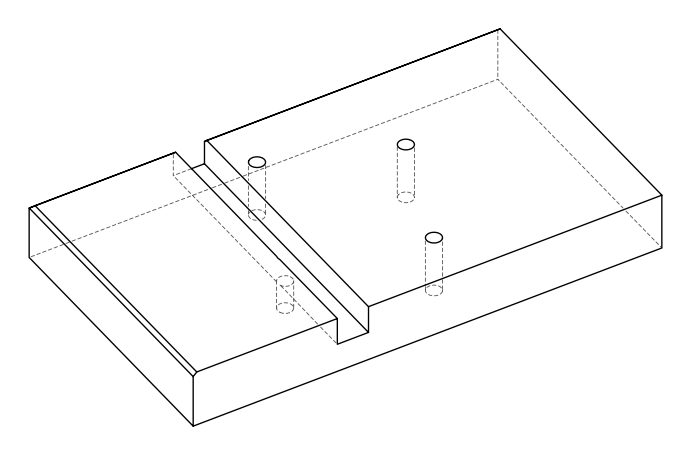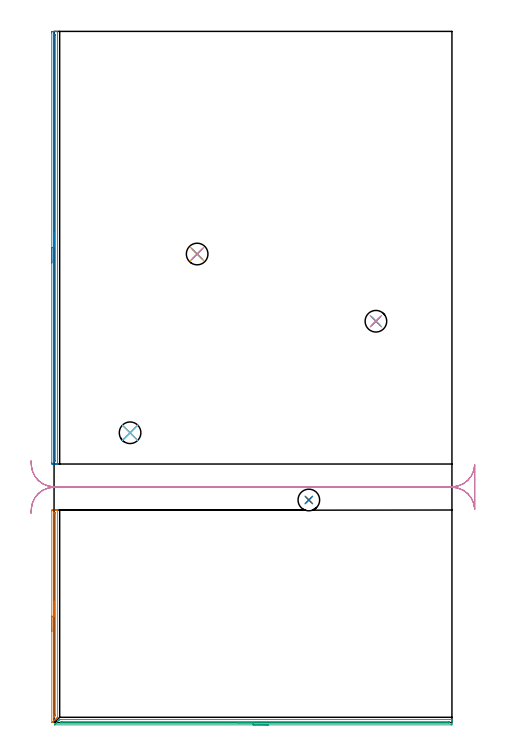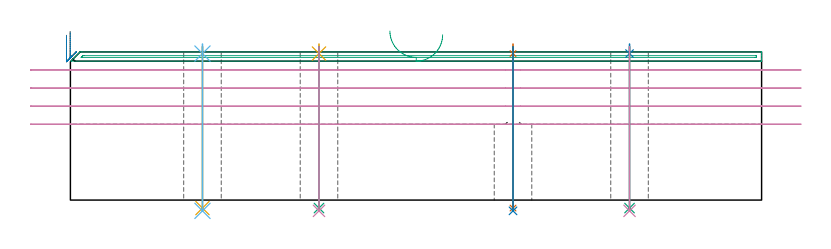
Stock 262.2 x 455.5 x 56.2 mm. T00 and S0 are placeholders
(PLAN: 16 operations, 10 tool changes, 18.8 min)
(1 AREA_MILL | FG_CHAMFER_SURFACE | UGT0205_001 | 2.37 min | 976 mm3)
(2 AREA_MILL_1 | FG_CHAMFER_SURFACE_1 | UGT0205_001 | 4.71 min | 1972 mm3)
(3 AREA_MILL_2 | FG_CHAMFER_SURFACE_2 | UGT0205_001 | 4.31 min | 1591 mm3)
(4 MILL_RECTANGULAR_SLOT | SLOT_RECTANGULAR | UGT0201_018 | Follow Part, ap 7.5, ae 75% | 5.27 min | 217696 mm3)
(5 SPOT_DRILL | STEP1HOLE | NXT0321_9005460120000 | 0.03 min | 9 mm3)
(6 SPOT_DRILL_1 | STEP1HOLE_1 | NXT0321_9005460120000 | 0.03 min | 16 mm3)
(7 SPOT_DRILL_2 | STEP1HOLE_2 | NXT0321_9005460120000 | 0.03 min | 0 mm3)
(8 SPOT_DRILL_3 | STEP1HOLE_3 | NXT0321_9005460120000 | 0.03 min | 1 mm3)
(9 DRILL_THROUGH_HOLE_INTO_CENTER | STEP1HOLE | NXT0301_055 | 0.25 min | 3102 mm3)
(10 DRILL_TO_ENLARGE_THROUGH_HOLE | STEP1HOLE | NXT0301_105 | 0.25 min | 5833 mm3)
(11 DRILL_THROUGH_HOLE_INTO_CENTER_1 | STEP1HOLE_1 | NXT0301_055 | 0.25 min | 3086 mm3)
(12 DRILL_TO_ENLARGE_THROUGH_HOLE_1 | STEP1HOLE_1 | NXT0301_105 | 0.25 min | 5848 mm3)
(13 DRILL_THROUGH_HOLE_INTO_CENTER_2 | STEP1HOLE_2 | NXT0301_055 | 0.25 min | 1600 mm3)
(14 DRILL_TO_ENLARGE_THROUGH_HOLE_2 | STEP1HOLE_2 | NXT0301_105 | 0.25 min | 3018 mm3)
(15 DRILL_THROUGH_HOLE_INTO_CENTER_3 | STEP1HOLE_3 | NXT0301_055 | 0.25 min | 3073 mm3)
(16 DRILL_TO_ENLARGE_THROUGH_HOLE_3 | STEP1HOLE_3 | NXT0301_105 | 0.25 min | 5848 mm3)
(TOOL UGT0205_001 | Chamfer Mill 20 x 3 x 45 deg. | D20 FL50 Z2)
(TOOL UGT0201_018 | End mill 30 mm | D30 FL50 Z4)
(TOOL NXT0321_9005460120000 | NC Spot Drill, 142deg, 12mm, Carbide, Uncoated | D12 PA142 FL30 Z2)
(TOOL NXT0301_055 | Carbide Drill 8.4mm [860.1-0840-042A1-MM 2214] | D8.4 PA140 FL61 Z2)
(TOOL NXT0301_105 | Carbide Drill 14.25mm [860.1-1425-071A1-MM 2214] | D14.25 PA140 FL83 Z2)
(OP 1 AREA_MILL)
G17 G21 G94 G90
T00 M6
G54
G17 G0 G90 X-1.5 Y60.054 S1061 M3
G43 Z66.2 H0
Z62.5
G94 G1 Y60.092 Z61.628 F250.
Y60.206 Z60.764
Y60.395 Z59.912
Y60.657 Z59.08
Y60.991 Z58.274
Y61.394 Z57.5
Y61.863 Z56.764
Y62.394 Z56.072
Y62.983 Z55.429
Y63.626 Z54.84
Y64.318 Z54.308
Y65.054 Z53.84
Y65.828 Z53.437
Y66.634 Z53.103
Y67.466 Z52.841
Y68.318 Z52.652
Y69.183 Z52.538
Y70.054 Z52.5
Y139.52
X-1.498 Y139.705 Z52.502
X-1.491 Y140.098 Z52.505
X-1.247 Y140.1 Z52.75
X-0.98 Z53.017
X0.793 Z54.788
X1.33 Z55.328
X1.68 Z55.678
X1.885 Z55.884
X2.178 Y140.092 Z56.169
X2.204 Y140.09 Z56.195
X2.2 Y139.968 Z56.2
Y3.697
X2.196 Y3.505 Z56.189
X2.158 Y3.456 Z56.153
X1.68 Y2.979 Z55.678
X1.509 Y2.807 Z55.505
X0.978 Y2.278 Z54.978
X0.618 Y1.916 Z54.614
X0.075 Y1.375 Z54.075
X-0.273 Y1.025 Z53.723
X-0.829 Y0.471 Z53.171
X-1.229 Y0.07 Z52.769
X-1.302 Y0.01 Z52.696
X-1.315 Y0. Z52.683
X-1.335 Z52.663
X-1.423 Y0.004 Z52.576
X-1.458 Y0.008 Z52.541
X-1.494 Y0.017 Z52.505
X-1.498 Y0.097 Z52.501
X-1.499 Y0.135
X-1.5 Y70.054 Z52.5
X-0.086 Z53.914
Y137.731
X-0.083 Y137.957 Z53.917
X-0.081 Y138.066 Z53.919
X-0.079 Y138.086 Z53.921
X-0.06 Y138.09 Z53.94
X-0.009 Y138.094 Z53.991
X0.17 Y138.098 Z54.17
X0.434 Y138.1 Z54.434
X0.656 Y138.098 Z54.656
X0.734 Y138.095 Z54.734
X0.766 Y138.09 Z54.766
X0.779 Y138.085 Z54.779
X0.781 Y138.065 Z54.781
X0.783 Y137.96 Z54.783
X0.786 Y137.746 Z54.786
Y5.033
X0.779 Y4.59 Z54.779
X0.778 Y4.54 Z54.778
X0.743 Y4.5 Z54.743
X0.681 Y4.433 Z54.681
X0.593 Y4.344 Z54.593
X0.393 Y4.143 Z54.393
X-0.04 Y3.712 Z53.96
X-0.066 Y3.69 Z53.934
X-0.079 Y3.681 Z53.921
X-0.08 Y3.717 Z53.92
X-0.086 Y4.135 Z53.914
Y70.054
Y70.926 Z53.952
Y71.791 Z54.066
Y72.642 Z54.255
Y73.474 Z54.517
Y74.28 Z54.851
Y75.054 Z55.254
Y75.79 Z55.723
Y76.482 Z56.254
Y77.125 Z56.843
Y77.715 Z57.486
Y78.246 Z58.179
Y78.714 Z58.914
Y79.117 Z59.688
Y79.451 Z60.494
Y79.713 Z61.326
Y79.902 Z62.178
Y80.016 Z63.043
Y80.054 Z63.914
G0 Z66.2
M5
M2
(OP 2 AREA_MILL_1)
G17 G21 G94 G90
T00 M6
G54
G17 G0 G90 X-1.5 Y302.95 S1061 M3
G43 Z66.2 H0
Z62.5
G94 G1 Y302.988 Z61.628 F250.
Y303.102 Z60.763
Y303.291 Z59.912
Y303.553 Z59.08
Y303.887 Z58.274
Y304.29 Z57.5
Y304.758 Z56.764
Y305.29 Z56.072
Y305.879 Z55.429
Y306.522 Z54.84
Y307.214 Z54.308
Y307.95 Z53.84
Y308.724 Z53.437
Y309.53 Z53.103
Y310.362 Z52.841
Y311.213 Z52.652
Y312.078 Z52.538
Y312.95 Z52.5
Y454.522
X-1.499 Y454.891 Z52.501
X-1.494 Y455.409 Z52.502
X-1.491 Y455.492 Z52.504
X-0.98 Y455.5 Z53.015
X-0.416 Z53.581
X-0.093 Z53.903
X0.47 Z54.466
X0.793 Z54.788
X1.821 Z55.82
X2.173 Y455.492 Z56.164
X2.205 Y455.49 Z56.195
X2.2 Y455.341 Z56.2
Y170.558
X2.205 Y170.41 Z56.195
X2.173 Y170.408 Z56.164
X1.821 Y170.4 Z55.82
X1.439 Z55.438
X0.793 Z54.788
X-0.416 Z53.581
X-0.98 Y170.401 Z53.015
X-1.226 Y170.403 Z52.769
X-1.49 Y170.408 Z52.505
X-1.493 Y170.491 Z52.502
X-1.499 Y171.009 Z52.501
X-1.5 Y171.533 Z52.5
Y312.95
X-0.086 Z53.914
Y453.098
X-0.084 Y453.325 Z53.916
X-0.081 Y453.434 Z53.919
X-0.079 Y453.481 Z53.921
X-0.041 Y453.49 Z53.959
X0.154 Y453.495 Z54.154
X0.403 Y453.498 Z54.403
X0.649 Y453.494 Z54.649
X0.75 Y453.49 Z54.75
X0.779 Y453.481 Z54.779
X0.781 Y453.435 Z54.781
X0.784 Y453.328 Z54.784
X0.786 Y453.113 Z54.786
Y172.794
X0.784 Y172.572 Z54.784
X0.781 Y172.462 Z54.781
X0.779 Y172.416 Z54.779
X0.648 Y172.41 Z54.648
X0.296 Y172.403 Z54.296
X0.051 Y172.406 Z54.051
X-0.05 Y172.41 Z53.95
X-0.079 Y172.419 Z53.921
X-0.081 Y172.465 Z53.919
X-0.084 Y172.572 Z53.916
X-0.086 Y172.787 Z53.914
Y312.95
Y313.822 Z53.952
Y314.686 Z54.066
Y315.538 Z54.255
Y316.37 Z54.517
Y317.176 Z54.851
Y317.95 Z55.254
Y318.686 Z55.723
Y319.378 Z56.254
Y320.021 Z56.843
Y320.61 Z57.486
Y321.141 Z58.178
Y321.61 Z58.914
Y322.013 Z59.688
Y322.347 Z60.494
Y322.609 Z61.326
Y322.798 Z62.178
Y322.912 Z63.043
Y322.95 Z63.914
G0 Z66.2
M5
M2
(OP 3 AREA_MILL_2)
G17 G21 G94 G90
T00 M6
G54
G17 G0 G90 X141.2 Y-1.5 S1061 M3
G43 Z66.2 H0
Z62.7
G94 G1 X141.162 Z61.828 F250.
X141.048 Z60.963
X140.859 Z60.112
X140.597 Z59.28
X140.263 Z58.474
X139.86 Z57.7
X139.391 Z56.964
X138.86 Z56.272
X138.271 Z55.629
X137.628 Z55.039
X136.936 Z54.508
X136.2 Z54.04
X135.426 Z53.637
X134.62 Z53.303
X133.788 Z53.041
X132.936 Z52.852
X132.071 Z52.738
X131.2 Z52.7
X0.367
X0.219 Y-1.493 Z52.706
X0.367 Y-1.335 Z52.865
X0.814 Y-0.885 Z53.313
X1.51 Y-0.19 Z54.01
X2.153 Y0.454 Z54.653
X3.046 Y1.347 Z55.546
X3.269 Y1.569 Z55.769
X3.493 Y1.793 Z55.993
X3.693 Y1.997 Z56.189
X4.386 Y2. Z56.2
X262.033
X262.19 Y1.994 Z56.193
X262.2 Y1.677 Z55.877
Y1.35 Z55.549
Y0.69 Z54.885
Y-0.52 Z53.677
X262.196 Y-1.07 Z53.124
X262.19 Y-1.491 Z52.704
X262.018 Y-1.495 Z52.701
X261.586 Y-1.5 Z52.7
X131.2
Y-0.086 Z54.114
X4.386 Y-0.085 Z54.115
X4.278 Y-0.084 Z54.116
X4.129 Y-0.079 Z54.121
X4.085 Y-0.075 Z54.125
X4.094 Y-0.064 Z54.136
X4.173 Y0.02 Z54.22
X4.257 Y0.107 Z54.307
X4.386 Y0.236 Z54.436
X4.618 Y0.461 Z54.661
X4.7 Y0.538 Z54.738
X4.761 Y0.579 Z54.779
X5.279 Y0.586 Z54.786
X259.907 Y0.585 Z54.785
X260.165 Y0.58 Z54.78
X260.189 Y0.579 Z54.779
X260.193 Y0.56 Z54.76
X260.198 Y0.529 Z54.729
X260.199 Y0.498 Z54.698
X260.2 Y0.296 Z54.496
X260.199 Y0.053 Z54.253
X260.198 Y-0.013 Z54.187
X260.193 Y-0.065 Z54.135
X260.19 Y-0.077 Z54.123
X260.181 Y-0.079 Z54.121
X260.141 Y-0.082 Z54.118
X259.8 Y-0.085 Z54.115
X259.694 Y-0.086 Z54.114
X131.2
X130.328 Z54.152
X129.463 Z54.266
X128.612 Z54.455
X127.78 Z54.717
X126.974 Z55.051
X126.2 Z55.454
X125.464 Z55.923
X124.772 Z56.454
X124.129 Z57.043
X123.539 Z57.686
X123.008 Z58.378
X122.54 Z59.114
X122.137 Z59.888
X121.803 Z60.694
X121.541 Z61.526
X121.352 Z62.378
X121.238 Z63.243
X121.2 Z64.114
G0 Z66.2
M5
M2
(OP 4 MILL_RECTANGULAR_SLOT)
G17 G21 G94 G90
T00 M6
G54
G17 G0 G90 X-15.16 Y138.054 S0 M3
G43 Z66.2 H0
Z49.35
G94 G1 X-14.97 Y141.048 F250.
G2 X0. Y155.1 R15. F500.
G1 X165.023
G2 X167.9 Y154.821 R15.
X170.778 Y155.1 R15.
G1 X262.2
G2 X277.19 Y140.648 R15.
G1 Y169.852
G2 X262.2 Y155.4 R15.
G1 X0.
G2 X-14.97 Y169.452 R15.
G1 X-15.16 Y172.446 F250.
G0 Y138.054 Z42.5
G1 X-14.97 Y141.048
G2 X0. Y155.1 R15. F500.
G1 X165.023
G2 X167.9 Y154.821 R15.
X170.778 Y155.1 R15.
G1 X262.2
G2 X277.19 Y140.648 R15.
G1 Y169.852
G2 X262.2 Y155.4 R15.
G1 X0.
G2 X-14.97 Y169.452 R15.
G1 X-15.16 Y172.446 F250.
G0 Y138.054 Z35.65
G1 X-14.97 Y141.048
G2 X0. Y155.1 R15. F500.
G1 X165.023
G2 X167.9 Y154.821 R15.
X170.778 Y155.1 R15.
G1 X262.2
G2 X277.19 Y140.648 R15.
G1 Y169.852
G2 X262.2 Y155.4 R15.
G1 X0.
G2 X-14.97 Y169.452 R15.
G1 X-15.16 Y172.446 F250.
G0 Y138.054 Z28.8
G1 X-14.97 Y141.048
G2 X0. Y155.1 R15. F500.
G1 X165.023
G2 X167.9 Y154.821 R15.
X170.778 Y155.1 R15.
G1 X262.2
G2 X277.19 Y140.648 R15.
G1 Y169.852
G2 X262.2 Y155.4 R15.
G1 X0.
G2 X-14.97 Y169.452 R15.
G1 X-15.16 Y172.446 F250.
G0 Z66.2
M5
M2
(OP 5 SPOT_DRILL)
G17 G21 G94 G90
T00 M6
G54
G17 G0 G90 X94.3 Y308.8 S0 M3
G43 Z66.2 H0
G94 G81 G98 Z55.58 F250. R59.2
G80
M5
M2
(OP 6 SPOT_DRILL_1)
G17 G21 G94 G90
T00 M6
G54
G17 G0 G90 X50.1 Y191. S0 M3
G43 Z66.2 H0
G94 G81 G98 Z55.58 F250. R59.2
G80
M5
M2
(OP 7 SPOT_DRILL_2)
G17 G21 G94 G90
T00 M6
G54
G17 G0 G90 X167.9 Y146.7 S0 M3
G43 Z66.2 H0
G94 G81 G98 Z55.58 F250. R59.2
G80
M5
M2
(OP 8 SPOT_DRILL_3)
G17 G21 G94 G90
T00 M6
G54
G17 G0 G90 X212.1 Y264.5 S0 M3
G43 Z66.2 H0
G94 G81 G98 Z55.58 F250. R59.2
G80
M5
M2
(OP 9 DRILL_THROUGH_HOLE_INTO_CENTER)
G17 G21 G94 G90
T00 M6
G54
G17 G0 G90 X94.3 Y308.8 S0 M3
G43 Z66.2 H1
G94 G73 G98 Z-3.029 F250. Q7.404 R58.2
G80
M5
M2
(OP 10 DRILL_TO_ENLARGE_THROUGH_HOLE)
G17 G21 G94 G90
T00 M6
G54
G17 G0 G90 X94.3 Y308.8 S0 M3
G43 Z66.2 H1
G94 G73 G98 Z-4.093 F250. Q12.059 R58.2
G80
M5
M2
(OP 11 DRILL_THROUGH_HOLE_INTO_CENTER_1)
G17 G21 G94 G90
T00 M6
G54
G17 G0 G90 X50.1 Y191. S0 M3
G43 Z66.2 H1
G94 G73 G98 Z-3.029 F250. Q7.404 R58.2
G80
M5
M2
(OP 12 DRILL_TO_ENLARGE_THROUGH_HOLE_1)
G17 G21 G94 G90
T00 M6
G54
G17 G0 G90 X50.1 Y191. S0 M3
G43 Z66.2 H1
G94 G73 G98 Z-4.093 F250. Q12.059 R58.2
G80
M5
M2
(OP 13 DRILL_THROUGH_HOLE_INTO_CENTER_2)
G17 G21 G94 G90
T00 M6
G54
G17 G0 G90 X167.9 Y146.7 S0 M3
G43 Z66.2 H1
G94 G73 G98 Z-3.029 F250. Q7.404 R58.2
G80
M5
M2
(OP 14 DRILL_TO_ENLARGE_THROUGH_HOLE_2)
G17 G21 G94 G90
T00 M6
G54
G17 G0 G90 X167.9 Y146.7 S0 M3
G43 Z66.2 H1
G94 G73 G98 Z-4.093 F250. Q12.059 R58.2
G80
M5
M2
(OP 15 DRILL_THROUGH_HOLE_INTO_CENTER_3)
G17 G21 G94 G90
T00 M6
G54
G17 G0 G90 X212.1 Y264.5 S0 M3
G43 Z66.2 H1
G94 G73 G98 Z-3.029 F250. Q7.404 R58.2
G80
M5
M2
(OP 16 DRILL_TO_ENLARGE_THROUGH_HOLE_3)
G17 G21 G94 G90
T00 M6
G54
G17 G0 G90 X212.1 Y264.5 S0 M3
G43 Z66.2 H1
G94 G73 G98 Z-4.093 F250. Q12.059 R58.2
G80
M5
M2
